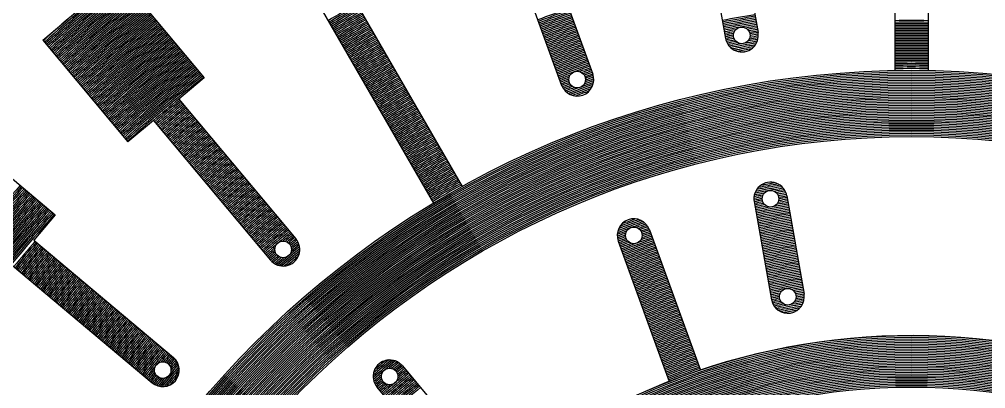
# Model space of a CAD drawing. Header units: millimetres. Extents: x 0 to 2404, y 0 to 1600.
# Drawn here: x 2327.41 to 2356.57, y 1503.13 to 1514.26 of the extents above; entities that cross this region are included whole.
import ezdxf

# ---------------------------------------------------------------- set-up
doc = ezdxf.new("R2010")
doc.units = ezdxf.units.MM

msp = doc.modelspace()

# ---------------------------------------------------------------- linework, layer by layer
for p, q in [((2353.833, 1519.729), (2353.833, 1512.725)), ((2354.833, 1519.729), (2354.833, 1512.725)), ((2348.748, 1519.284), (2349.704, 1513.864)), ((2347.763, 1519.111), (2348.719, 1513.69)), ((2342.832, 1517.79), (2344.715, 1512.617)), ((2341.893, 1517.448), (2343.775, 1512.275)), ((2330.414, 1515.569), (2332.985, 1512.505)), ((2337.266, 1515.29), (2340.769, 1509.224)), ((2336.4, 1514.79), (2339.903, 1508.724)), ((2328.116, 1513.641), (2328.882, 1514.284)), ((2328.116, 1513.641), (2330.687, 1510.577)), ((2332.985, 1512.505), (2332.219, 1511.862)), ((2332.219, 1511.862), (2335.757, 1507.646)), ((2331.453, 1511.22), (2330.687, 1510.577)), ((2331.453, 1511.22), (2334.991, 1507.003)), ((2325.422, 1510.947), (2328.486, 1508.376)), ((2349.587, 1508.77), (2350.109, 1505.81)), ((2350.571, 1508.944), (2351.093, 1505.984)), ((2328.486, 1508.376), (2327.843, 1507.61)), ((2346.424, 1507.923), (2347.965, 1503.688)), ((2327.843, 1507.61), (2332.06, 1504.072)), ((2345.484, 1507.581), (2347.025, 1503.346)), ((2327.2, 1506.844), (2331.417, 1503.306)), ((2338.968, 1503.819), (2340.9, 1501.516)), ((2338.202, 1503.176), (2340.134, 1500.873))]:
    msp.add_line(p, q)
for centre, radius in [((2354.333, 1484.729), 46), ((2354.333, 1484.729), 45.95), ((2354.333, 1484.729), 45.9), ((2354.333, 1484.729), 45.85), ((2354.333, 1484.729), 45.8), ((2354.333, 1484.729), 45.75), ((2354.333, 1484.729), 45.7), ((2354.333, 1484.729), 45.65), ((2354.333, 1484.729), 45.6), ((2354.333, 1484.729), 45.55), ((2354.333, 1484.729), 45.5), ((2354.333, 1484.729), 45.45), ((2354.333, 1484.729), 45.4), ((2354.333, 1484.729), 45.35), ((2354.333, 1484.729), 45.3), ((2354.333, 1484.729), 45.25), ((2354.333, 1484.729), 45.2), ((2354.333, 1484.729), 45.15), ((2354.333, 1484.729), 45.1), ((2354.333, 1484.729), 45.05), ((2354.333, 1484.729), 45), ((2354.333, 1484.729), 44.95), ((2354.333, 1484.729), 44.9), ((2354.333, 1484.729), 44.85), ((2354.333, 1484.729), 44.8), ((2354.333, 1484.729), 44.75), ((2354.333, 1484.729), 44.7), ((2354.333, 1484.729), 44.65), ((2354.333, 1484.729), 44.6), ((2354.333, 1484.729), 44.55), ((2354.333, 1484.729), 44.5), ((2354.333, 1484.729), 44.45), ((2354.333, 1484.729), 44.4), ((2354.333, 1484.729), 44.35), ((2354.333, 1484.729), 44.3), ((2354.333, 1484.729), 44.25), ((2354.333, 1484.729), 44.2), ((2354.333, 1484.729), 44.15), ((2354.333, 1484.729), 44.1), ((2354.333, 1484.729), 44.05), ((2354.333, 1484.729), 44), ((2349.211, 1513.781), 0.25), ((2354.333, 1484.729), 28), ((2354.333, 1484.729), 27.95), ((2354.333, 1484.729), 27.9), ((2354.333, 1484.729), 27.85), ((2354.333, 1484.729), 27.8), ((2344.244, 1512.45), 0.25), ((2354.333, 1484.729), 27.75), ((2354.333, 1484.729), 27.7), ((2354.333, 1484.729), 27.65), ((2354.333, 1484.729), 27.6), ((2354.333, 1484.729), 27.55), ((2354.333, 1484.729), 27.5), ((2354.333, 1484.729), 27.45), ((2354.333, 1484.729), 27.4), ((2354.333, 1484.729), 27.35), ((2354.333, 1484.729), 27.3), ((2354.333, 1484.729), 27.25), ((2354.333, 1484.729), 27.2), ((2354.333, 1484.729), 27.15), ((2354.333, 1484.729), 27.1), ((2354.333, 1484.729), 27.05), ((2354.333, 1484.729), 27), ((2354.333, 1484.729), 26.95), ((2354.333, 1484.729), 26.9), ((2354.333, 1484.729), 26.85), ((2354.333, 1484.729), 26.8), ((2354.333, 1484.729), 26.75), ((2354.333, 1484.729), 26.7), ((2354.333, 1484.729), 26.65), ((2354.333, 1484.729), 26.6), ((2354.333, 1484.729), 26.55), ((2354.333, 1484.729), 26.5), ((2354.333, 1484.729), 26.45), ((2354.333, 1484.729), 26.4), ((2354.333, 1484.729), 26.35), ((2354.333, 1484.729), 26.3), ((2354.333, 1484.729), 26.25), ((2354.333, 1484.729), 26.2), ((2354.333, 1484.729), 26.15), ((2354.333, 1484.729), 26.1), ((2354.333, 1484.729), 26.05), ((2354.333, 1484.729), 26), ((2350.079, 1508.857), 0.25), ((2345.954, 1507.752), 0.25), ((2335.371, 1507.328), 0.25), ((2350.6, 1505.903), 0.25), ((2354.333, 1484.729), 20), ((2354.333, 1484.729), 19.95), ((2354.333, 1484.729), 19.9), ((2354.333, 1484.729), 19.85), ((2354.333, 1484.729), 19.8), ((2354.333, 1484.729), 19.75), ((2354.333, 1484.729), 19.7), ((2354.333, 1484.729), 19.65), ((2354.333, 1484.729), 19.6), ((2354.333, 1484.729), 19.55), ((2354.333, 1484.729), 19.5), ((2354.333, 1484.729), 19.45), ((2354.333, 1484.729), 19.4), ((2354.333, 1484.729), 19.35), ((2331.735, 1503.692), 0.25), ((2354.333, 1484.729), 19.3), ((2354.333, 1484.729), 19.25), ((2354.333, 1484.729), 19.2), ((2354.333, 1484.729), 19.15), ((2354.333, 1484.729), 19.1), ((2354.333, 1484.729), 19.05), ((2354.333, 1484.729), 19), ((2354.333, 1484.729), 18.95), ((2354.333, 1484.729), 18.9), ((2354.333, 1484.729), 18.85), ((2354.333, 1484.729), 18.8), ((2354.333, 1484.729), 18.75), ((2338.585, 1503.497), 0.25), ((2354.333, 1484.729), 18.7), ((2354.333, 1484.729), 18.65), ((2354.333, 1484.729), 18.6), ((2354.333, 1484.729), 18.55), ((2354.333, 1484.729), 18.5), ((2354.333, 1484.729), 18.45)]:
    msp.add_circle(centre, radius)
for centre, radius, start, end in [((2354.333, 1484.729), 50, 95.7392, 84.2608), ((2354.333, 1484.729), 39, 127.7958, 132.2042), ((2354.333, 1484.729), 38.95, 127.7929, 132.2071), ((2354.333, 1484.729), 38.9, 127.7901, 132.2099), ((2354.333, 1484.729), 38.85, 127.7873, 132.2127), ((2354.333, 1484.729), 38.8, 127.7844, 132.2156), ((2354.333, 1484.729), 38.75, 127.7815, 132.2185), ((2354.333, 1484.729), 38.7, 127.7787, 132.2213), ((2354.333, 1484.729), 38.65, 127.7758, 132.2242), ((2354.333, 1484.729), 38.6, 127.7729, 132.2271), ((2354.333, 1484.729), 38.55, 127.77, 132.23), ((2354.333, 1484.729), 38.5, 127.7671, 132.2329), ((2354.333, 1484.729), 38.45, 127.7642, 132.2358), ((2354.333, 1484.729), 38.4, 127.7613, 132.2387), ((2354.333, 1484.729), 38.35, 127.7584, 132.2416), ((2354.333, 1484.729), 38.3, 127.7555, 132.2445), ((2354.333, 1484.729), 38.25, 127.7525, 132.2475), ((2354.333, 1484.729), 38.2, 127.7496, 132.2504), ((2354.333, 1484.729), 38.15, 127.7466, 132.2534), ((2354.333, 1484.729), 38.1, 127.7437, 132.2563), ((2354.333, 1484.729), 38.05, 127.7407, 132.2593), ((2354.333, 1484.729), 38, 127.7377, 132.2623), ((2354.333, 1484.729), 37.95, 127.7348, 132.2652), ((2354.333, 1484.729), 37.9, 127.7318, 132.2682), ((2354.333, 1484.729), 37.85, 127.7288, 132.2712), ((2354.333, 1484.729), 37.8, 127.7258, 132.2742), ((2354.333, 1484.729), 37.75, 127.7227, 132.2773), ((2354.333, 1484.729), 34.35, 119.166, 120.834), ((2354.333, 1484.729), 34.3, 119.1648, 120.8352), ((2354.333, 1484.729), 34.25, 119.1635, 120.8365), ((2354.333, 1484.729), 34.2, 119.1623, 120.8377), ((2354.333, 1484.729), 31.6, 109.0934, 110.9066), ((2354.333, 1484.729), 37.7, 127.7197, 132.2803), ((2354.333, 1484.729), 37.65, 127.7167, 132.2833), ((2354.333, 1484.729), 37.6, 127.7137, 132.2863), ((2354.333, 1484.729), 37.55, 127.7106, 132.2894), ((2354.333, 1484.729), 37.5, 127.7076, 132.2924), ((2354.333, 1484.729), 37.45, 127.7045, 132.2955), ((2354.333, 1484.729), 37.4, 127.7014, 132.2986), ((2354.333, 1484.729), 37.35, 127.6983, 132.3017), ((2354.333, 1484.729), 34.15, 119.1611, 120.8389), ((2354.333, 1484.729), 34.1, 119.1599, 120.8401), ((2354.333, 1484.729), 34.05, 119.1586, 120.8414), ((2354.333, 1484.729), 34, 119.1574, 120.8426), ((2354.333, 1484.729), 33.95, 119.1561, 120.8439), ((2354.333, 1484.729), 33.9, 119.1549, 120.8451), ((2354.333, 1484.729), 33.85, 119.1537, 120.8463), ((2354.333, 1484.729), 31.55, 109.0919, 110.9081), ((2354.333, 1484.729), 31.5, 109.0905, 110.9095), ((2354.333, 1484.729), 31.45, 109.0891, 110.9109), ((2354.333, 1484.729), 31.4, 109.0876, 110.9124), ((2354.333, 1484.729), 31.35, 109.0862, 110.9138), ((2354.333, 1484.729), 31.3, 109.0847, 110.9153), ((2354.333, 1484.729), 30.05, 99.0466, 100.9534), ((2354.333, 1484.729), 30, 99.045, 100.955), ((2354.333, 1484.729), 29.95, 99.0434, 100.9566), ((2354.333, 1484.729), 37.3, 127.6953, 132.3047), ((2354.333, 1484.729), 37.25, 127.6922, 132.3078), ((2354.333, 1484.729), 37.2, 127.6891, 132.3109), ((2354.333, 1484.729), 37.15, 127.6859, 132.3141), ((2354.333, 1484.729), 37.1, 127.6828, 132.3172), ((2354.333, 1484.729), 37.05, 127.6797, 132.3203), ((2354.333, 1484.729), 37, 127.6766, 132.3234), ((2354.333, 1484.729), 33.8, 119.1524, 120.8476), ((2354.333, 1484.729), 33.75, 119.1511, 120.8489), ((2354.333, 1484.729), 33.7, 119.1499, 120.8501), ((2354.333, 1484.729), 33.65, 119.1486, 120.8514), ((2354.333, 1484.729), 33.6, 119.1474, 120.8526), ((2354.333, 1484.729), 33.55, 119.1461, 120.8539), ((2354.333, 1484.729), 33.5, 119.1448, 120.8552), ((2354.333, 1484.729), 31.25, 109.0832, 110.9168), ((2354.333, 1484.729), 31.2, 109.0818, 110.9182), ((2354.333, 1484.729), 31.15, 109.0803, 110.9197), ((2354.333, 1484.729), 31.1, 109.0788, 110.9212), ((2354.333, 1484.729), 31.05, 109.0773, 110.9227), ((2354.333, 1484.729), 31, 109.0758, 110.9242), ((2354.333, 1484.729), 30.95, 109.0743, 110.9257), ((2354.333, 1484.729), 29.9, 99.0418, 100.9582), ((2354.333, 1484.729), 29.85, 99.0402, 100.9598), ((2354.333, 1484.729), 29.8, 99.0386, 100.9614), ((2354.333, 1484.729), 29.75, 99.037, 100.963), ((2354.333, 1484.729), 29.7, 99.0354, 99.7096), ((2354.333, 1484.729), 29.65, 99.0338, 99.6125), ((2354.333, 1484.729), 29.5, 89.0288, 90.9712), ((2354.333, 1484.729), 29.45, 89.0272, 90.9728), ((2354.333, 1484.729), 29.4, 89.0255, 90.9745), ((2354.333, 1484.729), 29.35, 89.0239, 90.9761), ((2354.333, 1484.729), 29.3, 89.0222, 90.9778), ((2354.333, 1484.729), 29.25, 89.0205, 90.9795), ((2354.333, 1484.729), 36.95, 127.6734, 132.3266), ((2354.333, 1484.729), 36.9, 127.6703, 132.3297), ((2354.333, 1484.729), 36.85, 127.6671, 132.3329), ((2354.333, 1484.729), 36.8, 127.6639, 132.3361), ((2354.333, 1484.729), 36.75, 127.6607, 132.3393), ((2354.333, 1484.729), 36.7, 127.6576, 132.3424), ((2354.333, 1484.729), 36.65, 127.6544, 132.3456), ((2354.333, 1484.729), 36.6, 127.6512, 132.3488), ((2354.333, 1484.729), 33.45, 119.1435, 120.8565), ((2354.333, 1484.729), 33.4, 119.1422, 120.8578), ((2354.333, 1484.729), 33.35, 119.141, 120.859), ((2354.333, 1484.729), 33.3, 119.1397, 120.8603), ((2354.333, 1484.729), 33.25, 119.1384, 120.8616), ((2354.333, 1484.729), 33.2, 119.1371, 120.8629), ((2354.333, 1484.729), 30.9, 109.0728, 110.9272), ((2354.333, 1484.729), 30.85, 109.0713, 110.9287), ((2354.333, 1484.729), 30.8, 109.0698, 110.9302), ((2354.333, 1484.729), 30.75, 109.0683, 110.9317), ((2354.333, 1484.729), 30.7, 109.0668, 110.9332), ((2354.333, 1484.729), 30.65, 109.0653, 110.9347), ((2354.333, 1484.729), 29.7, 100.2904, 100.9646), ((2354.333, 1484.729), 29.65, 100.3875, 100.9662), ((2354.333, 1484.729), 29.6, 100.4443, 100.9679), ((2354.333, 1484.729), 29.55, 100.4753, 100.9695), ((2349.211, 1513.781), 0.5, 189.5144, 10.4856), ((2354.333, 1484.729), 29.5, 100.4856, 100.9712), ((2354.333, 1484.729), 29.45, 100.4762, 100.9671), ((2354.333, 1484.729), 29.6, 99.0321, 99.5557), ((2354.333, 1484.729), 29.35, 99.0712, 99.6106), ((2354.333, 1484.729), 29.55, 99.0305, 99.5247), ((2354.333, 1484.729), 29.4, 99.0468, 99.5542), ((2354.333, 1484.729), 29.5, 99.0288, 99.5144), ((2354.333, 1484.729), 29.45, 99.0329, 99.5238), ((2354.333, 1484.729), 29.2, 89.0189, 90.9811), ((2354.333, 1484.729), 29.15, 89.0172, 90.9828), ((2354.333, 1484.729), 29.1, 89.0155, 90.9845), ((2354.333, 1484.729), 29.05, 89.0138, 90.9862), ((2354.333, 1484.729), 29, 89.0121, 90.9879), ((2354.333, 1484.729), 36.55, 127.6479, 132.3521), ((2354.333, 1484.729), 36.5, 127.6447, 132.3553), ((2354.333, 1484.729), 36.45, 127.6415, 132.3585), ((2354.333, 1484.729), 36.4, 127.6382, 132.3618), ((2354.333, 1484.729), 36.35, 127.635, 132.365), ((2354.333, 1484.729), 36.3, 127.6317, 132.3683), ((2354.333, 1484.729), 36.25, 127.6285, 132.3715), ((2354.333, 1484.729), 36.2, 127.6252, 132.3748), ((2354.333, 1484.729), 33.15, 119.1358, 120.8642), ((2354.333, 1484.729), 33.1, 119.1345, 120.8655), ((2354.333, 1484.729), 33.05, 119.1332, 120.8668), ((2354.333, 1484.729), 33, 119.1318, 120.8682), ((2354.333, 1484.729), 32.95, 119.1305, 120.8695), ((2354.333, 1484.729), 32.9, 119.1292, 120.8708), ((2354.333, 1484.729), 32.85, 119.1279, 120.8721), ((2354.333, 1484.729), 30.6, 109.0638, 110.9362), ((2354.333, 1484.729), 30.55, 109.0622, 110.9378), ((2354.333, 1484.729), 30.5, 109.0607, 110.9393), ((2354.333, 1484.729), 30.45, 109.0591, 110.9409), ((2354.333, 1484.729), 30.4, 109.0576, 110.9424), ((2354.333, 1484.729), 30.35, 109.056, 110.944), ((2354.333, 1484.729), 29.4, 100.4458, 100.9532), ((2354.333, 1484.729), 29.35, 100.3894, 100.9288), ((2354.333, 1484.729), 29.3, 100.2923, 100.8931), ((2354.333, 1484.729), 29.25, 99.1554, 100.8446), ((2354.333, 1484.729), 29.2, 99.2191, 100.7809), ((2354.333, 1484.729), 29.15, 99.3023, 100.6977), ((2354.333, 1484.729), 29.1, 99.4133, 100.5867), ((2354.333, 1484.729), 29.3, 99.1069, 99.7077), ((2354.333, 1484.729), 28.95, 89.0104, 90.9896), ((2354.333, 1484.729), 28.9, 89.0087, 90.9913), ((2354.333, 1484.729), 28.85, 89.007, 90.993), ((2354.333, 1484.729), 28.8, 89.0052, 90.9948), ((2354.333, 1484.729), 28.75, 89.0035, 90.9965), ((2354.333, 1484.729), 28.7, 89.0018, 90.9982), ((2354.333, 1484.729), 36.15, 127.6219, 132.3781), ((2354.333, 1484.729), 36.1, 127.6186, 132.3814), ((2354.333, 1484.729), 36.05, 127.6153, 132.3847), ((2354.333, 1484.729), 36, 127.612, 132.388), ((2354.333, 1484.729), 35.95, 127.6087, 132.3913), ((2354.333, 1484.729), 35.9, 127.6053, 132.3947), ((2354.333, 1484.729), 35.85, 127.602, 132.398), ((2354.333, 1484.729), 32.8, 119.1266, 120.8734), ((2354.333, 1484.729), 32.75, 119.1252, 120.8748), ((2354.333, 1484.729), 32.7, 119.1239, 120.8761), ((2354.333, 1484.729), 32.65, 119.1225, 120.8775), ((2354.333, 1484.729), 32.6, 119.1212, 120.8788), ((2354.333, 1484.729), 32.55, 119.1198, 120.8802), ((2354.333, 1484.729), 32.5, 119.1185, 120.8815), ((2354.333, 1484.729), 30.3, 109.0545, 110.9455), ((2354.333, 1484.729), 30.25, 109.0529, 110.9471), ((2354.333, 1484.729), 30.2, 109.0514, 110.9486), ((2354.333, 1484.729), 30.15, 109.0498, 110.9502), ((2354.333, 1484.729), 30.1, 109.0482, 110.9518), ((2354.333, 1484.729), 30.05, 109.0466, 110.9534), ((2354.333, 1484.729), 29.05, 99.5734, 100.4266), ((2354.333, 1484.729), 29, 99.9917, 100.0083), ((2354.333, 1484.729), 28.65, 89, 91), ((2354.333, 1484.729), 28.6, 88.9983, 91.0017), ((2354.333, 1484.729), 28.55, 88.9965, 91.0035), ((2354.333, 1484.729), 28.5, 88.9948, 91.0052), ((2354.333, 1484.729), 28.45, 88.993, 91.007), ((2354.333, 1484.729), 28.4, 88.9912, 91.0088), ((2354.333, 1484.729), 35.8, 127.5986, 132.4014), ((2354.333, 1484.729), 35.75, 127.5953, 132.4047), ((2354.333, 1484.729), 35.7, 127.5919, 132.4081), ((2354.333, 1484.729), 35.65, 127.5885, 132.4115), ((2354.333, 1484.729), 35.6, 127.5851, 132.4149), ((2354.333, 1484.729), 35.55, 127.5817, 132.4183), ((2354.333, 1484.729), 35.5, 127.5783, 132.4217), ((2354.333, 1484.729), 35.45, 127.5749, 132.4251), ((2354.333, 1484.729), 32.45, 119.1171, 120.8829), ((2354.333, 1484.729), 32.4, 119.1158, 120.8842), ((2354.333, 1484.729), 32.35, 119.1144, 120.8856), ((2354.333, 1484.729), 32.3, 119.113, 120.887), ((2354.333, 1484.729), 32.25, 119.1117, 120.8883), ((2354.333, 1484.729), 32.2, 119.1103, 120.8897), ((2354.333, 1484.729), 32.15, 119.1089, 120.8911), ((2354.333, 1484.729), 32.15, 119.1089, 120.8911), ((2354.333, 1484.729), 30, 109.045, 110.955), ((2354.333, 1484.729), 29.95, 109.0434, 110.9566), ((2354.333, 1484.729), 29.9, 109.0418, 110.9582), ((2354.333, 1484.729), 29.85, 109.0402, 110.9598), ((2354.333, 1484.729), 29.8, 109.0386, 110.9614), ((2354.333, 1484.729), 29.75, 109.037, 110.963), ((2354.333, 1484.729), 28.35, 88.9894, 91.0106), ((2354.333, 1484.729), 28.3, 88.9894, 91.0123), ((2354.333, 1484.729), 28.25, 88.9894, 91.0141), ((2354.333, 1484.729), 28.2, 88.9894, 91.0159), ((2354.333, 1484.729), 28.15, 88.9894, 91.0177), ((2354.333, 1484.729), 28.1, 88.9894, 91.0196), ((2354.333, 1484.729), 35.4, 127.5715, 132.4285), ((2354.333, 1484.729), 35.35, 127.568, 132.432), ((2354.333, 1484.729), 35.3, 127.5646, 132.4354), ((2354.333, 1484.729), 35.25, 127.5611, 132.4389), ((2354.333, 1484.729), 35.2, 127.5577, 132.4423), ((2354.333, 1484.729), 35.15, 127.5542, 132.4458), ((2354.333, 1484.729), 35.1, 127.5507, 132.4493), ((2354.333, 1484.729), 32.1, 119.1075, 120.8925), ((2354.333, 1484.729), 32.1, 119.1075, 120.8925), ((2354.333, 1484.729), 32.05, 119.1061, 120.8939), ((2354.333, 1484.729), 32, 119.1047, 120.8953), ((2354.333, 1484.729), 31.95, 119.1033, 120.8967), ((2354.333, 1484.729), 31.9, 119.1019, 120.8981), ((2354.333, 1484.729), 31.85, 119.1005, 120.8995), ((2354.333, 1484.729), 29.7, 110.2904, 110.9646), ((2354.333, 1484.729), 29.65, 110.3875, 110.9662), ((2344.244, 1512.45), 0.5, 200, 20), ((2354.333, 1484.729), 29.7, 109.0354, 109.7096), ((2354.333, 1484.729), 29.65, 109.0338, 109.6125), ((2354.333, 1484.729), 29.6, 109.0321, 109.5557), ((2354.333, 1484.729), 29.55, 109.0305, 109.5247), ((2354.333, 1484.729), 29.5, 109.0288, 109.5144), ((2354.333, 1484.729), 29.45, 109.0329, 109.5238), ((2354.333, 1484.729), 28.05, 88.9894, 91.0214), ((2354.333, 1484.729), 35.05, 127.5472, 132.4528), ((2354.333, 1484.729), 31.8, 119.0991, 120.9009), ((2354.333, 1484.729), 31.75, 119.0977, 120.9023), ((2354.333, 1484.729), 31.7, 119.0962, 120.9038), ((2354.333, 1484.729), 31.65, 119.0948, 120.9052), ((2354.333, 1484.729), 31.6, 119.0934, 120.9066), ((2354.333, 1484.729), 31.55, 119.0919, 120.9081), ((2354.333, 1484.729), 31.5, 119.0905, 120.9095), ((2354.333, 1484.729), 29.6, 110.4443, 110.9679), ((2354.333, 1484.729), 29.55, 110.4753, 110.9695), ((2354.333, 1484.729), 29.5, 110.4856, 110.9712), ((2354.333, 1484.729), 29.45, 110.4762, 110.9671), ((2354.333, 1484.729), 29.4, 110.4458, 110.9531), ((2354.333, 1484.729), 29.35, 110.3894, 110.9288), ((2354.333, 1484.729), 29.25, 109.1554, 110.8446), ((2354.333, 1484.729), 29.2, 109.2191, 110.7809), ((2354.333, 1484.729), 29.15, 109.3023, 110.6977), ((2354.333, 1484.729), 29.3, 109.1069, 109.7077), ((2354.333, 1484.729), 29.35, 109.0712, 109.6106), ((2354.333, 1484.729), 29.4, 109.0469, 109.5542), ((2354.333, 1484.729), 31.45, 119.0891, 120.9109), ((2354.333, 1484.729), 31.4, 119.0876, 120.9124), ((2354.333, 1484.729), 31.35, 119.0862, 120.9138), ((2354.333, 1484.729), 31.3, 119.0847, 120.9153), ((2354.333, 1484.729), 31.25, 119.0832, 120.9168), ((2354.333, 1484.729), 31.2, 119.0818, 120.9182), ((2354.333, 1484.729), 31.15, 119.0803, 120.9197), ((2354.333, 1484.729), 29.3, 110.2923, 110.8931), ((2354.333, 1484.729), 29.1, 109.4133, 110.5867), ((2354.333, 1484.729), 29.05, 109.5734, 110.4266), ((2354.333, 1484.729), 35, 129.1815, 130.8185), ((2354.333, 1484.729), 34.95, 129.1803, 130.8197), ((2354.333, 1484.729), 34.9, 129.1791, 130.8209), ((2354.333, 1484.729), 34.85, 129.1779, 130.8221), ((2354.333, 1484.729), 34.8, 129.1768, 130.8232), ((2354.333, 1484.729), 34.75, 129.1756, 130.8244), ((2354.333, 1484.729), 31.1, 119.0788, 120.9212), ((2354.333, 1484.729), 31.05, 119.0773, 120.9227), ((2354.333, 1484.729), 31, 119.0758, 120.9242), ((2354.333, 1484.729), 30.95, 119.0743, 120.9257), ((2354.333, 1484.729), 30.9, 119.0728, 120.9272), ((2354.333, 1484.729), 30.85, 119.0713, 120.9287), ((2354.333, 1484.729), 30.8, 119.0698, 120.9302), ((2354.333, 1484.729), 34.7, 129.1744, 130.8256), ((2354.333, 1484.729), 34.65, 129.1732, 130.8268), ((2354.333, 1484.729), 34.6, 129.172, 130.828), ((2354.333, 1484.729), 34.55, 129.1708, 130.8292), ((2354.333, 1484.729), 34.5, 129.1696, 130.8304), ((2354.333, 1484.729), 34.45, 129.1684, 130.8316), ((2354.333, 1484.729), 34.4, 129.1672, 130.8328), ((2354.333, 1484.729), 34.35, 129.166, 130.834), ((2354.333, 1484.729), 30.75, 119.0683, 120.9317), ((2354.333, 1484.729), 30.7, 119.0668, 120.9332), ((2354.333, 1484.729), 30.65, 119.0653, 120.9347), ((2354.333, 1484.729), 30.6, 119.0638, 120.9362), ((2354.333, 1484.729), 30.55, 119.0622, 120.9378), ((2354.333, 1484.729), 30.5, 119.0607, 120.9393), ((2354.333, 1484.729), 34.3, 129.1648, 130.8352), ((2354.333, 1484.729), 34.25, 129.1635, 130.8365), ((2354.333, 1484.729), 34.2, 129.1623, 130.8377), ((2354.333, 1484.729), 34.15, 129.1611, 130.8389), ((2354.333, 1484.729), 34.1, 129.1599, 130.8401), ((2354.333, 1484.729), 34.05, 129.1586, 130.8414), ((2354.333, 1484.729), 34, 129.1574, 130.8426), ((2354.333, 1484.729), 30.45, 119.0591, 120.9409), ((2354.333, 1484.729), 30.4, 119.0576, 120.9424), ((2354.333, 1484.729), 30.35, 119.056, 120.944), ((2354.333, 1484.729), 30.3, 119.0545, 120.9455), ((2354.333, 1484.729), 30.25, 119.0529, 120.9471), ((2354.333, 1484.729), 30.2, 119.0514, 120.9486), ((2354.333, 1484.729), 30.15, 119.0498, 120.9502), ((2354.333, 1484.729), 33.95, 129.1561, 130.8439), ((2354.333, 1484.729), 33.9, 129.1549, 130.8451), ((2354.333, 1484.729), 33.85, 129.1537, 130.8463), ((2354.333, 1484.729), 33.8, 129.1524, 130.8476), ((2354.333, 1484.729), 33.75, 129.1511, 130.8489), ((2354.333, 1484.729), 33.7, 129.1499, 130.8501), ((2354.333, 1484.729), 33.65, 129.1486, 130.8514), ((2354.333, 1484.729), 33.6, 129.1474, 130.8526), ((2354.333, 1484.729), 30.1, 119.0482, 120.9518), ((2354.333, 1484.729), 30.05, 119.0466, 120.9534), ((2354.333, 1484.729), 30, 119.045, 120.955), ((2354.333, 1484.729), 29.95, 119.0434, 120.9566), ((2354.333, 1484.729), 29.9, 119.0418, 120.9582), ((2354.333, 1484.729), 29.85, 119.0402, 120.9598), ((2354.333, 1484.729), 29.8, 119.0386, 120.9614), ((2354.333, 1484.729), 33.55, 129.1461, 130.8539), ((2354.333, 1484.729), 33.5, 129.1448, 130.8552), ((2354.333, 1484.729), 33.45, 129.1435, 130.8565), ((2354.333, 1484.729), 33.4, 129.1422, 130.8578), ((2354.333, 1484.729), 33.35, 129.141, 130.859), ((2354.333, 1484.729), 33.3, 129.1397, 130.8603), ((2354.333, 1484.729), 33.25, 129.1384, 130.8616), ((2354.333, 1484.729), 33.2, 129.1371, 130.8629), ((2354.333, 1484.729), 29.75, 119.037, 120.963), ((2354.333, 1484.729), 29.7, 119.0354, 120.9646), ((2354.333, 1484.729), 29.65, 119.0338, 120.9662), ((2354.333, 1484.729), 29.6, 119.0321, 120.9679), ((2354.333, 1484.729), 29.55, 119.0305, 120.9695), ((2354.333, 1484.729), 29.5, 119.0288, 120.9712), ((2354.333, 1484.729), 29.45, 119.0272, 120.9728), ((2354.333, 1484.729), 33.15, 129.1358, 130.8642), ((2354.333, 1484.729), 33.1, 129.1345, 130.8655), ((2354.333, 1484.729), 33.05, 129.1332, 130.8668), ((2354.333, 1484.729), 33, 129.1318, 130.8682), ((2354.333, 1484.729), 32.95, 129.1305, 130.8695), ((2354.333, 1484.729), 32.9, 129.1292, 130.8708), ((2354.333, 1484.729), 32.85, 129.1279, 130.8721), ((2354.333, 1484.729), 29.4, 119.0255, 120.9745), ((2354.333, 1484.729), 29.35, 119.0239, 120.9761), ((2354.333, 1484.729), 29.3, 119.0222, 120.9778), ((2354.333, 1484.729), 29.25, 119.0205, 120.9795), ((2354.333, 1484.729), 29.2, 119.0189, 120.9811), ((2354.333, 1484.729), 29.15, 119.0172, 120.9828), ((2354.333, 1484.729), 32.8, 129.1266, 130.8734), ((2354.333, 1484.729), 32.75, 129.1252, 130.8748), ((2354.333, 1484.729), 32.7, 129.1239, 130.8761), ((2354.333, 1484.729), 32.65, 129.1225, 130.8775), ((2354.333, 1484.729), 32.6, 129.1212, 130.8788), ((2354.333, 1484.729), 32.55, 129.1198, 130.8802), ((2354.333, 1484.729), 32.5, 129.1185, 130.8815), ((2354.333, 1484.729), 32.45, 129.1171, 130.8829), ((2354.333, 1484.729), 29.1, 119.0155, 120.9845), ((2354.333, 1484.729), 29.05, 119.0138, 120.9862), ((2354.333, 1484.729), 29, 119.0121, 120.9879), ((2354.333, 1484.729), 28.95, 119.0104, 120.9896), ((2354.333, 1484.729), 28.9, 119.0087, 120.9913), ((2354.333, 1484.729), 28.85, 119.007, 120.993), ((2354.333, 1484.729), 28.8, 119.0052, 120.9948), ((2354.333, 1484.729), 32.4, 129.1158, 130.8842), ((2354.333, 1484.729), 32.35, 129.1144, 130.8856), ((2354.333, 1484.729), 32.3, 129.113, 130.887), ((2354.333, 1484.729), 32.25, 129.1117, 130.8883), ((2354.333, 1484.729), 32.2, 129.1103, 130.8897), ((2354.333, 1484.729), 32.15, 129.1089, 130.8911), ((2354.333, 1484.729), 32.15, 129.1089, 130.8911), ((2354.333, 1484.729), 32.1, 129.1075, 130.8925), ((2354.333, 1484.729), 32.1, 129.1075, 130.8925), ((2354.333, 1484.729), 28.75, 119.0035, 120.9965), ((2354.333, 1484.729), 28.7, 119.0018, 120.9982), ((2354.333, 1484.729), 28.65, 119, 121), ((2354.333, 1484.729), 28.6, 118.9983, 121.0017), ((2354.333, 1484.729), 28.55, 118.9965, 121.0035), ((2354.333, 1484.729), 28.5, 118.9948, 121.0052), ((2354.333, 1484.729), 28.45, 118.993, 121.007), ((2354.333, 1484.729), 32.05, 129.1061, 130.8939), ((2354.333, 1484.729), 32, 129.1047, 130.8953), ((2354.333, 1484.729), 31.95, 129.1033, 130.8967), ((2354.333, 1484.729), 31.9, 129.1019, 130.8981), ((2354.333, 1484.729), 31.85, 129.1005, 130.8995), ((2354.333, 1484.729), 31.8, 129.0991, 130.9009), ((2354.333, 1484.729), 31.75, 129.0977, 130.9023), ((2354.333, 1484.729), 31.7, 129.0962, 130.9038), ((2354.333, 1484.729), 28.4, 118.9912, 121.0088), ((2354.333, 1484.729), 28.35, 118.9894, 121.0106), ((2354.333, 1484.729), 28.3, 118.9894, 121.0123), ((2354.333, 1484.729), 28.25, 118.9894, 121.0141), ((2354.333, 1484.729), 28.2, 118.9894, 121.0159), ((2354.333, 1484.729), 28.15, 118.9894, 121.0177), ((2350.079, 1508.857), 0.5, 9.4153, 190.5847), ((2354.333, 1484.729), 24.95, 99.4949, 100.5051), ((2354.333, 1484.729), 36.4, 137.6382, 142.3618), ((2354.333, 1484.729), 36.35, 137.635, 142.365), ((2354.333, 1484.729), 36.3, 137.6317, 142.3683), ((2354.333, 1484.729), 36.25, 137.6285, 142.3715), ((2354.333, 1484.729), 36.2, 137.6252, 142.3748), ((2354.333, 1484.729), 36.15, 137.6219, 142.3781), ((2354.333, 1484.729), 36.1, 137.6186, 142.3814), ((2354.333, 1484.729), 36.05, 137.6153, 142.3847), ((2354.333, 1484.729), 31.65, 129.0948, 130.9052), ((2354.333, 1484.729), 31.6, 129.0934, 130.9066), ((2354.333, 1484.729), 31.55, 129.0919, 130.9081), ((2354.333, 1484.729), 31.5, 129.0905, 130.9095), ((2354.333, 1484.729), 31.45, 129.0891, 130.9109), ((2354.333, 1484.729), 31.4, 129.0876, 130.9124), ((2354.333, 1484.729), 31.35, 129.0862, 130.9138), ((2354.333, 1484.729), 31.3, 129.0847, 130.9153), ((2354.333, 1484.729), 28.1, 118.9894, 121.0196), ((2354.333, 1484.729), 28.05, 118.9894, 121.0214), ((2354.333, 1484.729), 24.7, 100.3494, 101.0674), ((2354.333, 1484.729), 24.75, 98.9925, 101.0075), ((2354.333, 1484.729), 24.8, 99.0702, 100.9298), ((2354.333, 1484.729), 24.85, 99.1708, 100.8292), ((2354.333, 1484.729), 24.9, 99.3041, 100.6959), ((2354.333, 1484.729), 24.7, 98.9326, 99.6506), ((2354.333, 1484.729), 24.65, 98.8879, 99.5337), ((2354.333, 1484.729), 24.6, 98.8566, 99.4652), ((2354.333, 1484.729), 36, 137.612, 142.388), ((2354.333, 1484.729), 35.95, 137.6087, 142.3913), ((2354.333, 1484.729), 35.9, 137.6053, 142.3947), ((2354.333, 1484.729), 35.85, 137.602, 142.398), ((2354.333, 1484.729), 35.8, 137.5986, 142.4014), ((2354.333, 1484.729), 35.75, 137.5953, 142.4047), ((2354.333, 1484.729), 35.7, 137.5919, 142.4081), ((2354.333, 1484.729), 35.65, 137.5885, 142.4115), ((2354.333, 1484.729), 35.6, 137.5851, 142.4149), ((2354.333, 1484.729), 31.25, 129.0832, 130.9168), ((2354.333, 1484.729), 31.2, 129.0818, 130.9182), ((2354.333, 1484.729), 31.15, 129.0803, 130.9197), ((2354.333, 1484.729), 31.1, 129.0788, 130.9212), ((2354.333, 1484.729), 31.05, 129.0773, 130.9227), ((2354.333, 1484.729), 31, 129.0758, 130.9242), ((2354.333, 1484.729), 30.95, 129.0743, 130.9257), ((2354.333, 1484.729), 24.6, 100.5348, 101.1434), ((2354.333, 1484.729), 24.55, 100.5723, 101.1623), ((2354.333, 1484.729), 24.65, 100.4663, 101.1121), ((2354.333, 1484.729), 24.5, 100.5847, 101.1694), ((2354.333, 1484.729), 24.45, 100.5734, 101.1718), ((2354.333, 1484.729), 24.3, 98.821, 99.6478), ((2354.333, 1484.729), 24.35, 98.8234, 99.5308), ((2354.333, 1484.729), 24.55, 98.8377, 99.4277), ((2354.333, 1484.729), 24.4, 98.8258, 99.4631), ((2354.333, 1484.729), 24.5, 98.8306, 99.4153), ((2354.333, 1484.729), 24.45, 98.8282, 99.4266), ((2354.333, 1484.729), 35.55, 137.5817, 142.4183), ((2354.333, 1484.729), 35.5, 137.5783, 142.4217), ((2354.333, 1484.729), 35.45, 137.5749, 142.4251), ((2354.333, 1484.729), 35.4, 137.5715, 142.4285), ((2354.333, 1484.729), 35.35, 137.568, 142.432), ((2354.333, 1484.729), 35.3, 137.5646, 142.4354), ((2354.333, 1484.729), 35.25, 137.5611, 142.4389), ((2354.333, 1484.729), 35.2, 137.5577, 142.4423), ((2354.333, 1484.729), 35.15, 137.5542, 142.4458), ((2354.333, 1484.729), 30.9, 129.0728, 130.9272), ((2354.333, 1484.729), 30.85, 129.0713, 130.9287), ((2354.333, 1484.729), 30.8, 129.0698, 130.9302), ((2354.333, 1484.729), 30.75, 129.0683, 130.9317), ((2354.333, 1484.729), 30.7, 129.0668, 130.9332), ((2354.333, 1484.729), 30.65, 129.0653, 130.9347), ((2354.333, 1484.729), 30.6, 129.0638, 130.9362), ((2354.333, 1484.729), 30.55, 129.0622, 130.9378), ((2354.333, 1484.729), 24.4, 100.5369, 101.1742), ((2354.333, 1484.729), 24.35, 100.4692, 101.1766), ((2354.333, 1484.729), 24.3, 100.3522, 101.179), ((2354.333, 1484.729), 24.25, 98.8186, 101.1814), ((2354.333, 1484.729), 24.2, 98.8161, 101.1839), ((2354.333, 1484.729), 24.15, 98.8137, 101.1863), ((2354.333, 1484.729), 24.1, 98.8112, 101.1888), ((2354.333, 1484.729), 24.05, 98.8087, 101.1913), ((2354.333, 1484.729), 24, 98.8063, 101.1937), ((2354.333, 1484.729), 35.1, 137.5507, 142.4493), ((2354.333, 1484.729), 35.05, 137.5472, 142.4528), ((2354.333, 1484.729), 30.5, 129.0607, 130.9393), ((2354.333, 1484.729), 30.45, 129.0591, 130.9409), ((2354.333, 1484.729), 30.4, 129.0576, 130.9424), ((2354.333, 1484.729), 30.35, 129.056, 130.944), ((2354.333, 1484.729), 30.3, 129.0545, 130.9455), ((2354.333, 1484.729), 30.25, 129.0529, 130.9471), ((2354.333, 1484.729), 30.2, 129.0514, 130.9486), ((2345.954, 1507.752), 0.5, 20, 200), ((2354.333, 1484.729), 24.8, 109.0702, 110.9298), ((2354.333, 1484.729), 24.85, 109.1708, 110.8292), ((2354.333, 1484.729), 24.9, 109.3041, 110.6959), ((2354.333, 1484.729), 24.95, 109.4949, 110.5051), ((2354.333, 1484.729), 23.95, 98.8038, 101.1962), ((2354.333, 1484.729), 23.9, 98.8013, 101.1987), ((2354.333, 1484.729), 23.85, 98.7987, 101.2013), ((2354.333, 1484.729), 23.8, 98.7962, 101.2038), ((2354.333, 1484.729), 23.75, 98.7937, 101.2063), ((2354.333, 1484.729), 23.7, 98.7911, 101.2089), ((2354.333, 1484.729), 30.15, 129.0498, 130.9502), ((2354.333, 1484.729), 30.1, 129.0482, 130.9518), ((2354.333, 1484.729), 30.05, 129.0466, 130.9534), ((2354.333, 1484.729), 30, 129.045, 130.955), ((2354.333, 1484.729), 29.95, 129.0434, 130.9566), ((2354.333, 1484.729), 29.9, 129.0418, 130.9582), ((2354.333, 1484.729), 29.85, 129.0402, 130.9598), ((2354.333, 1484.729), 29.8, 129.0386, 130.9614), ((2354.333, 1484.729), 24.7, 110.3494, 111.0674), ((2354.333, 1484.729), 24.75, 108.9925, 111.0075), ((2354.333, 1484.729), 24.7, 108.9326, 109.6506), ((2354.333, 1484.729), 24.65, 108.8879, 109.5337), ((2354.333, 1484.729), 24.6, 108.8566, 109.4652), ((2354.333, 1484.729), 24.55, 108.8377, 109.4277), ((2354.333, 1484.729), 24.5, 108.8306, 109.4153), ((2354.333, 1484.729), 24.45, 108.8282, 109.4266), ((2354.333, 1484.729), 23.65, 98.7886, 101.2114), ((2354.333, 1484.729), 23.6, 98.786, 101.214), ((2354.333, 1484.729), 23.55, 98.7834, 101.2166), ((2354.333, 1484.729), 23.5, 98.7808, 101.2192), ((2354.333, 1484.729), 23.45, 98.7782, 101.2218), ((2354.333, 1484.729), 23.4, 98.7756, 101.2244), ((2354.333, 1484.729), 34.95, 139.1803, 140.8197), ((2354.333, 1484.729), 29.75, 129.037, 130.963), ((2335.371, 1507.328), 0.5, 219.5144, 40.4856), ((2354.333, 1484.729), 29.7, 129.0354, 129.7096), ((2354.333, 1484.729), 29.65, 129.0338, 129.6125), ((2354.333, 1484.729), 29.6, 129.0321, 129.5557), ((2354.333, 1484.729), 29.55, 129.0305, 129.5247), ((2354.333, 1484.729), 29.5, 129.0288, 129.5144), ((2354.333, 1484.729), 29.45, 129.0329, 129.5238), ((2354.333, 1484.729), 29.4, 129.0468, 129.5542), ((2354.333, 1484.729), 24.65, 110.4663, 111.1121), ((2354.333, 1484.729), 24.6, 110.5348, 111.1434), ((2354.333, 1484.729), 24.55, 110.5723, 111.1623), ((2354.333, 1484.729), 24.5, 110.5847, 111.1694), ((2354.333, 1484.729), 24.45, 110.5734, 111.1718), ((2354.333, 1484.729), 24.4, 110.5369, 111.1742), ((2354.333, 1484.729), 24.25, 108.8186, 111.1814), ((2354.333, 1484.729), 24.2, 108.8161, 111.1839), ((2354.333, 1484.729), 24.15, 108.8137, 111.1863), ((2354.333, 1484.729), 24.3, 108.821, 109.6478), ((2354.333, 1484.729), 24.35, 108.8234, 109.5308), ((2354.333, 1484.729), 24.4, 108.8258, 109.4631), ((2354.333, 1484.729), 23.35, 98.773, 101.227), ((2354.333, 1484.729), 23.3, 98.7704, 101.2296), ((2354.333, 1484.729), 23.25, 98.7677, 101.2323), ((2354.333, 1484.729), 23.2, 98.7651, 101.2349), ((2354.333, 1484.729), 23.15, 98.7624, 101.2376), ((2354.333, 1484.729), 34.9, 139.1791, 140.8209), ((2354.333, 1484.729), 34.85, 139.1779, 140.8221), ((2354.333, 1484.729), 34.8, 139.1768, 140.8232), ((2354.333, 1484.729), 34.75, 139.1756, 140.8244), ((2354.333, 1484.729), 34.7, 139.1744, 140.8256), ((2354.333, 1484.729), 34.65, 139.1732, 140.8268), ((2354.333, 1484.729), 34.6, 139.172, 140.828), ((2354.333, 1484.729), 34.55, 139.1708, 140.8292), ((2354.333, 1484.729), 34.5, 139.1696, 140.8304), ((2354.333, 1484.729), 29.7, 130.2904, 130.9646), ((2354.333, 1484.729), 29.65, 130.3875, 130.9662), ((2354.333, 1484.729), 29.25, 129.1554, 130.8446), ((2354.333, 1484.729), 29.2, 129.2191, 130.7809), ((2354.333, 1484.729), 29.15, 129.3023, 130.6977), ((2354.333, 1484.729), 29.3, 129.1069, 129.7077), ((2354.333, 1484.729), 29.35, 129.0712, 129.6106), ((2354.333, 1484.729), 24.35, 110.4692, 111.1766), ((2354.333, 1484.729), 24.3, 110.3522, 111.179), ((2354.333, 1484.729), 24.1, 108.8112, 111.1888), ((2354.333, 1484.729), 24.05, 108.8087, 111.1913), ((2354.333, 1484.729), 24, 108.8063, 111.1937), ((2354.333, 1484.729), 23.95, 108.8038, 111.1962), ((2354.333, 1484.729), 23.9, 108.8013, 111.1987), ((2354.333, 1484.729), 23.85, 108.7987, 111.2013), ((2354.333, 1484.729), 23.1, 98.7597, 101.2403), ((2354.333, 1484.729), 23.05, 98.757, 101.243), ((2354.333, 1484.729), 23, 98.7543, 101.2457), ((2354.333, 1484.729), 22.95, 98.7516, 101.2484), ((2354.333, 1484.729), 22.9, 98.7489, 101.2511), ((2354.333, 1484.729), 22.85, 98.7462, 101.2538), ((2354.333, 1484.729), 34.45, 139.1684, 140.8316), ((2354.333, 1484.729), 34.4, 139.1672, 140.8328), ((2354.333, 1484.729), 34.35, 139.166, 140.834), ((2354.333, 1484.729), 34.3, 139.1648, 140.8352), ((2354.333, 1484.729), 34.25, 139.1635, 140.8365), ((2354.333, 1484.729), 34.2, 139.1623, 140.8377), ((2354.333, 1484.729), 34.15, 139.1611, 140.8389), ((2354.333, 1484.729), 34.1, 139.1599, 140.8401), ((2354.333, 1484.729), 34.05, 139.1586, 140.8414), ((2354.333, 1484.729), 29.6, 130.4443, 130.9679), ((2354.333, 1484.729), 29.55, 130.4753, 130.9695), ((2354.333, 1484.729), 29.5, 130.4856, 130.9712), ((2354.333, 1484.729), 29.45, 130.4762, 130.9671), ((2354.333, 1484.729), 29.4, 130.4458, 130.9532), ((2354.333, 1484.729), 29.35, 130.3894, 130.9288), ((2354.333, 1484.729), 29.3, 130.2923, 130.8931), ((2354.333, 1484.729), 29.1, 129.4133, 130.5867), ((2354.333, 1484.729), 29.05, 129.5734, 130.4266), ((2354.333, 1484.729), 23.8, 108.7962, 111.2038), ((2354.333, 1484.729), 23.75, 108.7937, 111.2063), ((2354.333, 1484.729), 23.7, 108.7911, 111.2089), ((2354.333, 1484.729), 23.65, 108.7886, 111.2114), ((2354.333, 1484.729), 23.6, 108.786, 111.214), ((2354.333, 1484.729), 23.55, 108.7834, 111.2166), ((2354.333, 1484.729), 22.8, 98.7434, 101.2566), ((2354.333, 1484.729), 22.75, 98.7407, 101.2593), ((2354.333, 1484.729), 22.7, 98.7379, 101.2621), ((2354.333, 1484.729), 22.65, 98.7351, 101.2649), ((2354.333, 1484.729), 22.6, 98.7323, 101.2677), ((2354.333, 1484.729), 22.55, 98.7295, 101.2705), ((2354.333, 1484.729), 34, 139.1574, 140.8426), ((2354.333, 1484.729), 33.95, 139.1561, 140.8439), ((2354.333, 1484.729), 33.9, 139.1549, 140.8451), ((2354.333, 1484.729), 33.85, 139.1537, 140.8463), ((2354.333, 1484.729), 33.8, 139.1524, 140.8476), ((2354.333, 1484.729), 33.75, 139.1511, 140.8489), ((2354.333, 1484.729), 33.7, 139.1499, 140.8501), ((2354.333, 1484.729), 33.65, 139.1486, 140.8514), ((2354.333, 1484.729), 33.6, 139.1474, 140.8526), ((2354.333, 1484.729), 29, 129.9917, 130.0083), ((2354.333, 1484.729), 23.5, 108.7808, 111.2192), ((2354.333, 1484.729), 23.45, 108.7782, 111.2218), ((2354.333, 1484.729), 23.4, 108.7756, 111.2244), ((2354.333, 1484.729), 23.35, 108.773, 111.227), ((2354.333, 1484.729), 23.3, 108.7704, 111.2296), ((2354.333, 1484.729), 23.25, 108.7677, 111.2323), ((2354.333, 1484.729), 23.2, 108.7651, 111.2349), ((2354.333, 1484.729), 22.5, 98.7267, 101.2733), ((2354.333, 1484.729), 22.45, 98.7238, 101.2762), ((2354.333, 1484.729), 22.4, 98.721, 101.279), ((2354.333, 1484.729), 22.35, 98.7181, 101.2819), ((2354.333, 1484.729), 22.3, 98.7152, 101.2848), ((2354.333, 1484.729), 22.25, 98.7123, 101.2877), ((2354.333, 1484.729), 33.55, 139.1461, 140.8539), ((2354.333, 1484.729), 33.5, 139.1448, 140.8552), ((2354.333, 1484.729), 33.45, 139.1435, 140.8565), ((2354.333, 1484.729), 33.4, 139.1422, 140.8578), ((2354.333, 1484.729), 33.35, 139.141, 140.859), ((2354.333, 1484.729), 33.3, 139.1397, 140.8603), ((2354.333, 1484.729), 33.25, 139.1384, 140.8616), ((2354.333, 1484.729), 33.2, 139.1371, 140.8629), ((2354.333, 1484.729), 33.15, 139.1358, 140.8642), ((2354.333, 1484.729), 23.15, 108.7624, 111.2376), ((2354.333, 1484.729), 23.1, 108.7597, 111.2403), ((2354.333, 1484.729), 23.05, 108.757, 111.243), ((2354.333, 1484.729), 23, 108.7543, 111.2457), ((2354.333, 1484.729), 22.95, 108.7516, 111.2484), ((2354.333, 1484.729), 22.9, 108.7489, 111.2511), ((2354.333, 1484.729), 22.2, 98.7094, 101.2906), ((2354.333, 1484.729), 22.15, 98.7065, 101.2935), ((2354.333, 1484.729), 22.1, 98.7036, 101.2964), ((2354.333, 1484.729), 22.05, 98.7007, 101.2993), ((2354.333, 1484.729), 22, 98.6977, 101.3023), ((2354.333, 1484.729), 21.95, 98.6947, 101.3053), ((2354.333, 1484.729), 33.1, 139.1345, 140.8655), ((2354.333, 1484.729), 33.05, 139.1332, 140.8668), ((2354.333, 1484.729), 33, 139.1318, 140.8682), ((2354.333, 1484.729), 32.95, 139.1305, 140.8695), ((2354.333, 1484.729), 32.9, 139.1292, 140.8708), ((2354.333, 1484.729), 32.85, 139.1279, 140.8721), ((2354.333, 1484.729), 32.8, 139.1266, 140.8734), ((2354.333, 1484.729), 32.75, 139.1252, 140.8748), ((2354.333, 1484.729), 32.7, 139.1239, 140.8761), ((2354.333, 1484.729), 22.85, 108.7462, 111.2538), ((2354.333, 1484.729), 22.8, 108.7434, 111.2566), ((2354.333, 1484.729), 22.75, 108.7407, 111.2593), ((2354.333, 1484.729), 22.7, 108.7379, 111.2621), ((2354.333, 1484.729), 22.65, 108.7351, 111.2649), ((2354.333, 1484.729), 22.6, 108.7323, 111.2677), ((2354.333, 1484.729), 21.9, 98.6918, 101.3082), ((2354.333, 1484.729), 21.85, 98.6888, 101.3112), ((2354.333, 1484.729), 21.8, 98.6858, 101.3142), ((2354.333, 1484.729), 21.75, 98.6827, 101.3173), ((2354.333, 1484.729), 21.7, 98.6797, 99.6021), ((2354.333, 1484.729), 21.65, 98.6767, 99.4689), ((2354.333, 1484.729), 32.65, 139.1225, 140.8775), ((2354.333, 1484.729), 32.6, 139.1212, 140.8788), ((2354.333, 1484.729), 32.55, 139.1198, 140.8802), ((2354.333, 1484.729), 32.5, 139.1185, 140.8815), ((2354.333, 1484.729), 32.45, 139.1171, 140.8829), ((2354.333, 1484.729), 32.4, 139.1158, 140.8842), ((2354.333, 1484.729), 32.35, 139.1144, 140.8856), ((2354.333, 1484.729), 32.3, 139.113, 140.887), ((2354.333, 1484.729), 32.25, 139.1117, 140.8883), ((2354.333, 1484.729), 22.55, 108.7295, 111.2705), ((2354.333, 1484.729), 22.5, 108.7267, 111.2733), ((2354.333, 1484.729), 22.45, 108.7238, 111.2762), ((2354.333, 1484.729), 22.4, 108.721, 111.279), ((2354.333, 1484.729), 22.35, 108.7181, 111.2819), ((2354.333, 1484.729), 22.3, 108.7152, 111.2848), ((2354.333, 1484.729), 21.7, 100.3979, 101.3203), ((2354.333, 1484.729), 21.65, 100.5311, 101.3233), ((2354.333, 1484.729), 21.6, 100.6092, 101.3264), ((2354.333, 1484.729), 21.55, 100.652, 101.3295), ((2350.6, 1505.903), 0.5, 190, 10), ((2354.333, 1484.729), 21.5, 100.6662, 101.3326), ((2354.333, 1484.729), 21.6, 98.6736, 99.3908), ((2354.333, 1484.729), 21.35, 98.7244, 99.4651), ((2354.333, 1484.729), 21.55, 98.6705, 99.348), ((2354.333, 1484.729), 21.4, 98.6914, 99.388), ((2354.333, 1484.729), 21.5, 98.6674, 99.3338), ((2354.333, 1484.729), 21.45, 98.6726, 99.3465), ((2354.333, 1484.729), 32.2, 139.1103, 140.8897), ((2354.333, 1484.729), 32.15, 139.1089, 140.8911), ((2354.333, 1484.729), 32.1, 139.1075, 140.8925), ((2354.333, 1484.729), 32.05, 139.1061, 140.8939), ((2354.333, 1484.729), 32, 139.1047, 140.8953), ((2354.333, 1484.729), 31.95, 139.1033, 140.8967), ((2354.333, 1484.729), 31.9, 139.1019, 140.8981), ((2354.333, 1484.729), 31.85, 139.1005, 140.8995), ((2354.333, 1484.729), 31.8, 139.0991, 140.9009), ((2354.333, 1484.729), 22.25, 108.7123, 111.2877), ((2354.333, 1484.729), 22.2, 108.7094, 111.2906), ((2354.333, 1484.729), 22.15, 108.7065, 111.2935), ((2354.333, 1484.729), 22.1, 108.7036, 111.2964), ((2354.333, 1484.729), 22.05, 108.7007, 111.2993), ((2354.333, 1484.729), 22, 108.6977, 111.3023), ((2354.333, 1484.729), 21.95, 108.6947, 111.3053), ((2354.333, 1484.729), 21.45, 100.6535, 101.3274), ((2354.333, 1484.729), 21.4, 100.612, 101.3086), ((2354.333, 1484.729), 21.35, 100.5349, 101.2756), ((2354.333, 1484.729), 21.3, 100.4016, 101.227), ((2354.333, 1484.729), 21.25, 98.8393, 101.1607), ((2354.333, 1484.729), 21.2, 98.9265, 101.0735), ((2354.333, 1484.729), 21.15, 99.0406, 100.9594), ((2354.333, 1484.729), 21.1, 99.193, 100.807), ((2354.333, 1484.729), 21.3, 98.773, 99.5984), ((2354.333, 1484.729), 31.75, 139.0977, 140.9023), ((2354.333, 1484.729), 31.7, 139.0962, 140.9038), ((2354.333, 1484.729), 31.65, 139.0948, 140.9052), ((2354.333, 1484.729), 31.6, 139.0934, 140.9066), ((2354.333, 1484.729), 31.55, 139.0919, 140.9081), ((2354.333, 1484.729), 31.5, 139.0905, 140.9095), ((2354.333, 1484.729), 31.45, 139.0891, 140.9109), ((2354.333, 1484.729), 31.4, 139.0876, 140.9124), ((2354.333, 1484.729), 31.35, 139.0862, 140.9138), ((2354.333, 1484.729), 31.3, 139.0847, 140.9153), ((2354.333, 1484.729), 21.9, 108.6918, 111.3082), ((2354.333, 1484.729), 21.85, 108.6888, 111.3112), ((2354.333, 1484.729), 21.8, 108.6858, 111.3142), ((2354.333, 1484.729), 21.75, 108.6827, 111.3173), ((2354.333, 1484.729), 21.7, 108.6797, 111.3203), ((2354.333, 1484.729), 21.65, 108.6767, 111.3233), ((2354.333, 1484.729), 21.05, 99.413, 100.587), ((2354.333, 1484.729), 31.25, 139.0832, 140.9168), ((2354.333, 1484.729), 31.2, 139.0818, 140.9182), ((2354.333, 1484.729), 31.15, 139.0803, 140.9197), ((2354.333, 1484.729), 31.1, 139.0788, 140.9212), ((2354.333, 1484.729), 31.05, 139.0773, 140.9227), ((2354.333, 1484.729), 31, 139.0758, 140.9242), ((2354.333, 1484.729), 30.95, 139.0743, 140.9257), ((2354.333, 1484.729), 30.9, 139.0728, 140.9272), ((2354.333, 1484.729), 30.85, 139.0713, 140.9287), ((2354.333, 1484.729), 21.6, 108.6736, 111.3264), ((2354.333, 1484.729), 21.55, 108.6705, 111.3295), ((2354.333, 1484.729), 21.5, 108.6674, 111.3326), ((2354.333, 1484.729), 21.45, 108.6643, 111.3357), ((2354.333, 1484.729), 21.4, 108.6612, 111.3388), ((2354.333, 1484.729), 21.35, 108.6581, 111.3419), ((2354.333, 1484.729), 30.8, 139.0698, 140.9302), ((2354.333, 1484.729), 30.75, 139.0683, 140.9317), ((2354.333, 1484.729), 30.7, 139.0668, 140.9332), ((2354.333, 1484.729), 30.65, 139.0653, 140.9347), ((2354.333, 1484.729), 30.6, 139.0638, 140.9362), ((2354.333, 1484.729), 30.55, 139.0622, 140.9378), ((2354.333, 1484.729), 30.5, 139.0607, 140.9393), ((2354.333, 1484.729), 30.45, 139.0591, 140.9409), ((2354.333, 1484.729), 30.4, 139.0576, 140.9424), ((2354.333, 1484.729), 20, 141.4325, 138.5675), ((2354.333, 1484.729), 21.3, 108.6549, 111.3451), ((2354.333, 1484.729), 21.25, 108.6517, 111.3483), ((2354.333, 1484.729), 21.2, 108.6486, 111.3514), ((2354.333, 1484.729), 21.15, 108.6454, 111.3546), ((2354.333, 1484.729), 21.1, 108.6422, 111.3578), ((2354.333, 1484.729), 21.05, 108.6389, 111.3611), ((2354.333, 1484.729), 30.35, 139.056, 140.944), ((2354.333, 1484.729), 30.3, 139.0545, 140.9455), ((2354.333, 1484.729), 30.25, 139.0529, 140.9471), ((2354.333, 1484.729), 30.2, 139.0514, 140.9486), ((2354.333, 1484.729), 30.15, 139.0498, 140.9502), ((2354.333, 1484.729), 30.1, 139.0482, 140.9518), ((2354.333, 1484.729), 30.05, 139.0466, 140.9534), ((2354.333, 1484.729), 30, 139.045, 140.955), ((2354.333, 1484.729), 29.95, 139.0434, 140.9566), ((2354.333, 1484.729), 21, 108.6357, 111.3643), ((2354.333, 1484.729), 20.95, 108.6324, 111.3676), ((2354.333, 1484.729), 20.9, 108.6292, 111.3708), ((2354.333, 1484.729), 20.85, 108.6259, 111.3741), ((2354.333, 1484.729), 20.8, 108.6226, 111.3774), ((2354.333, 1484.729), 20.75, 108.6192, 111.3808), ((2354.333, 1484.729), 29.9, 139.0418, 140.9582), ((2354.333, 1484.729), 29.85, 139.0402, 140.9598), ((2354.333, 1484.729), 29.8, 139.0386, 140.9614), ((2354.333, 1484.729), 29.75, 139.037, 140.963), ((2331.735, 1503.692), 0.5, 230, 50), ((2354.333, 1484.729), 29.7, 139.0354, 139.7096), ((2354.333, 1484.729), 29.65, 139.0338, 139.6125), ((2354.333, 1484.729), 29.6, 139.0321, 139.5557), ((2354.333, 1484.729), 29.55, 139.0305, 139.5247), ((2354.333, 1484.729), 29.5, 139.0288, 139.5144), ((2354.333, 1484.729), 20.7, 108.6159, 111.3841), ((2354.333, 1484.729), 20.65, 108.6126, 111.3874), ((2354.333, 1484.729), 20.6, 108.6092, 111.3908), ((2354.333, 1484.729), 20.55, 108.6058, 111.3942), ((2354.333, 1484.729), 20.5, 108.6024, 111.3976), ((2354.333, 1484.729), 20.45, 108.599, 111.401), ((2354.333, 1484.729), 20.4, 108.5956, 111.4044), ((2354.333, 1484.729), 29.25, 139.1554, 140.8446), ((2354.333, 1484.729), 29.2, 139.2191, 140.7809), ((2354.333, 1484.729), 29.45, 139.0329, 139.5238), ((2354.333, 1484.729), 29.4, 139.0469, 139.5542), ((2354.333, 1484.729), 29.35, 139.0712, 139.6106), ((2354.333, 1484.729), 29.3, 139.1069, 139.7077), ((2338.585, 1503.497), 0.5, 39.4153, 220.5847), ((2354.333, 1484.729), 24.85, 129.1708, 130.8292), ((2354.333, 1484.729), 24.8, 129.0702, 130.9298), ((2354.333, 1484.729), 24.75, 128.9925, 131.0075), ((2354.333, 1484.729), 24.9, 129.3041, 130.6959), ((2354.333, 1484.729), 24.95, 129.4949, 130.5051), ((2354.333, 1484.729), 24.7, 128.9326, 129.6506), ((2354.333, 1484.729), 24.65, 128.8879, 129.5337), ((2354.333, 1484.729), 24.6, 128.8566, 129.4652), ((2354.333, 1484.729), 24.55, 128.8377, 129.4277), ((2354.333, 1484.729), 24.5, 128.8306, 129.4153), ((2354.333, 1484.729), 24.45, 128.8282, 129.4266), ((2354.333, 1484.729), 20.35, 108.5921, 111.4079), ((2354.333, 1484.729), 20.3, 108.5886, 111.4114), ((2354.333, 1484.729), 20.25, 108.5851, 111.4149), ((2354.333, 1484.729), 20.2, 108.5816, 111.4184), ((2354.333, 1484.729), 20.15, 108.5781, 111.4219), ((2354.333, 1484.729), 20.1, 108.5746, 111.4254), ((2354.333, 1484.729), 29.7, 140.2904, 140.9646), ((2354.333, 1484.729), 29.65, 140.3875, 140.9662), ((2354.333, 1484.729), 29.6, 140.4443, 140.9679), ((2354.333, 1484.729), 29.55, 140.4753, 140.9695), ((2354.333, 1484.729), 29.5, 140.4856, 140.9712), ((2354.333, 1484.729), 29.15, 139.3023, 140.6977), ((2354.333, 1484.729), 29.1, 139.4133, 140.5867), ((2354.333, 1484.729), 29.05, 139.5734, 140.4266), ((2354.333, 1484.729), 24.7, 130.3494, 131.0674), ((2354.333, 1484.729), 24.65, 130.4663, 131.1121), ((2354.333, 1484.729), 24.25, 128.8186, 131.1814), ((2354.333, 1484.729), 24.2, 128.8161, 131.1839), ((2354.333, 1484.729), 24.15, 128.8137, 131.1863), ((2354.333, 1484.729), 24.1, 128.8112, 131.1888), ((2354.333, 1484.729), 24.4, 128.8258, 129.4631), ((2354.333, 1484.729), 24.3, 128.821, 129.6478), ((2354.333, 1484.729), 24.35, 128.8234, 129.5308), ((2354.333, 1484.729), 20.05, 108.571, 111.429), ((2354.333, 1484.729), 29.45, 140.4762, 140.9671), ((2354.333, 1484.729), 29.4, 140.4458, 140.9531), ((2354.333, 1484.729), 29.35, 140.3894, 140.9288), ((2354.333, 1484.729), 29.3, 140.2923, 140.8931), ((2354.333, 1484.729), 24.6, 130.5348, 131.1434), ((2354.333, 1484.729), 24.55, 130.5723, 131.1623), ((2354.333, 1484.729), 24.5, 130.5847, 131.1694), ((2354.333, 1484.729), 24.45, 130.5734, 131.1718), ((2354.333, 1484.729), 24.4, 130.5369, 131.1742), ((2354.333, 1484.729), 24.35, 130.4692, 131.1766), ((2354.333, 1484.729), 24.3, 130.3522, 131.179), ((2354.333, 1484.729), 24.05, 128.8087, 131.1913), ((2354.333, 1484.729), 24, 128.8063, 131.1937), ((2354.333, 1484.729), 23.95, 128.8038, 131.1962), ((2354.333, 1484.729), 23.9, 128.8013, 131.1987), ((2354.333, 1484.729), 23.85, 128.7987, 131.2013), ((2354.333, 1484.729), 23.8, 128.7962, 131.2038), ((2354.333, 1484.729), 23.75, 128.7937, 131.2063), ((2354.333, 1484.729), 23.7, 128.7911, 131.2089), ((2354.333, 1484.729), 23.65, 128.7886, 131.2114)]:
    msp.add_arc(centre, radius, start, end)

doc.saveas('drawing.dxf')
